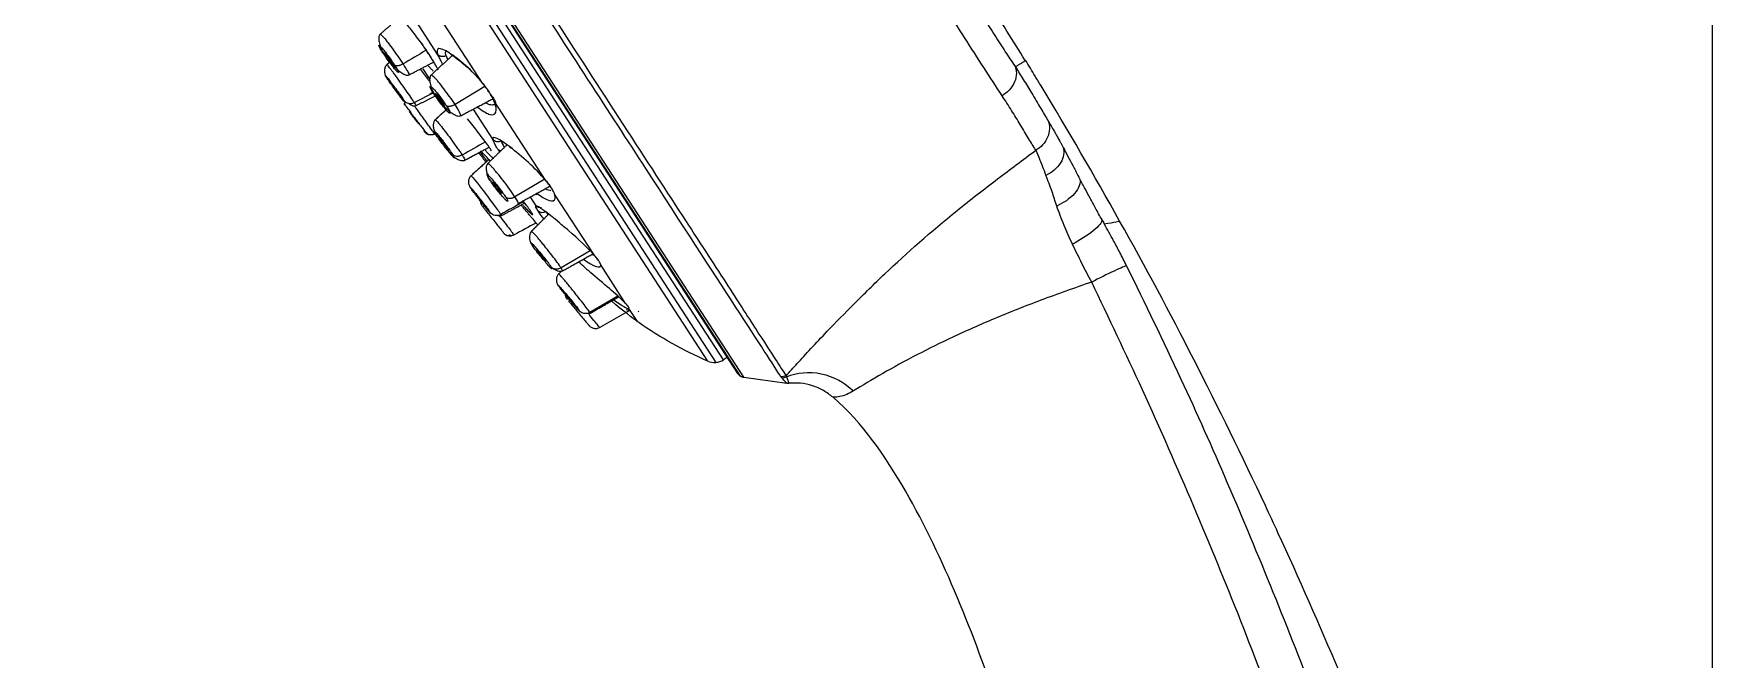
# Model space of a CAD drawing. Extents: x 0 to 1128, y 0 to 827.
# Drawn here: x 690.6 to 790.9, y 495.6 to 533 of the extents above; entities that cross this region are included whole.
import ezdxf

# ---------------------------------------------------------------- set-up
doc = ezdxf.new("R2010")
doc.units = 0
doc.header["$LTSCALE"] = 10
doc.header["$MEASUREMENT"] = 0
doc.layers.add('1', color=7, linetype='CONTINUOUS')
doc.layers.add('치수선', color=7, linetype='CONTINUOUS', lineweight=20)

msp = doc.modelspace()

# ---------------------------------------------------------------- linework, layer by layer
at = {"layer": '1', "color": 7, "linetype": 'Continuous', "lineweight": -3}
for p, q in [((733, 512.48), (690.59, 577.78)), ((732.8, 512.55), (690.57, 577.57)), ((732.65, 512.7), (690.65, 577.37)), ((711.02, 544.63), (731.32, 513.36)), ((731.78, 513.52), (711.41, 544.89)), ((710.72, 544.43), (730.84, 513.44)), ((717.4, 530.03), (713.82, 535.55)), ((714.73, 531.73), (712.89, 534.57)), ((713.83, 530.89), (714.25, 530.25)), ((717.52, 529.84), (715.75, 528.76)), ((714.46, 529.46), (713.32, 528.87)), ((714.44, 529.5), (714.25, 529.35)), ((721.15, 524.25), (718.07, 529)), ((718.01, 526.69), (716.87, 528.44)), ((714.6, 527.02), (714.54, 526.99)), ((721.11, 524.3), (719.33, 523.24)), ((720.59, 522.71), (720.27, 523.2)), ((724.06, 519.78), (721.7, 523.41)), ((723.82, 520.03), (722.08, 519.01)), ((725.93, 516.89), (724.45, 519.18)), ((725.48, 517.31), (723.81, 516.34)), ((726.22, 516.49), (724.4, 515.44)), ((726.64, 515.81), (726.13, 516.59)), ((732.02, 513.67), (731.78, 513.52)), ((733, 512.48), (735.56, 512.12))]:
    msp.add_line(p, q, dxfattribs=at)
for centre, radius, start, end in [((796.49, 587.19), 100.26, 217.7005, 218.1087), ((731.24, 514.36), 1, 274.8036, 303.0001), ((731.24, 514.36), 1, 246.6071, 274.8036), ((733.06, 512.97), 0.5, 237.5, 261.9998)]:
    msp.add_arc(centre, radius, start, end, dxfattribs=at)
at = {"layer": '1', "color": 7, "linetype": 'Continuous', "lineweight": -3, "extrusion": (0, 0, -1)}
for centre, radius, start, end in [((-740.09, 534.83), 23.3, 293.3929, 304.9963), ((-733.06, 512.97), 0.5, 302.5, 327)]:
    msp.add_arc(centre, radius, start, end, dxfattribs=at)
at = {"layer": '1', "color": 7, "linetype": 'Continuous', "lineweight": -3}
for points, knots in [([(749.81, 531.39), (749.45, 531.97), (748.62, 533.31), (747.27, 535.43), (745.63, 537.95), (743.77, 540.73), (741.06, 544.7), (737.43, 549.8), (732.9, 555.88), (727.98, 562.14), (722.67, 568.5), (716.82, 575.13), (710.55, 581.86), (706.17, 586.31), (703.96, 588.5)], [0, 0, 0, 0, 0.028182, 0.064442, 0.102782, 0.15064, 0.201386, 0.299177, 0.406173, 0.511432, 0.6243, 0.744784, 0.872874, 1, 1, 1, 1]), ([(748.43, 529.28), (748.07, 529.83), (747.36, 530.92), (746.2, 532.73), (744.99, 534.66), (743.72, 536.73), (742.39, 538.9), (740.99, 541.16), (739.51, 543.48), (737.94, 545.84), (736.29, 548.21), (734.55, 550.6), (732.76, 552.98), (730.91, 555.36), (729.04, 557.73), (727.19, 560.05), (725.26, 562.43), (723.15, 564.98), (720.75, 567.82), (718.09, 570.87), (715.25, 574.08), (712.32, 577.33), (709.44, 580.5), (706.7, 583.48), (705.3, 585), (704.57, 585.79)], [0, 0, 0, 0, 0.036177, 0.071707, 0.10716, 0.142566, 0.17792, 0.213227, 0.248479, 0.283589, 0.318669, 0.353705, 0.388702, 0.423694, 0.458639, 0.493538, 0.527044, 0.566262, 0.611215, 0.661852, 0.718193, 0.780212, 0.847838, 0.920991, 1, 1, 1, 1]), ([(735.22, 512.51), (734.81, 513.14), (733.88, 514.57), (731.13, 518.81), (729.3, 521.62), (724.99, 528.26), (722.51, 532.07), (717.25, 540.18), (714.46, 544.47), (708.97, 552.93), (706.26, 557.09), (701.3, 564.74), (699.05, 568.21), (695.3, 573.98), (693.81, 576.28), (691.8, 579.37), (691.27, 580.18), (691.27, 580.18)], [0, 0, 0, 0, 0.125003, 0.125003, 0.250007, 0.250007, 0.37501, 0.37501, 0.500013, 0.500013, 0.625017, 0.625017, 0.75002, 0.75002, 0.875023, 0.875023, 1, 1, 1, 1]), ([(693.79, 576.82), (694.06, 576.4), (694.61, 575.56), (695.58, 574.07), (696.66, 572.41), (697.84, 570.59), (699.12, 568.63), (700.5, 566.52), (701.95, 564.28), (703.48, 561.93), (705.07, 559.49), (706.71, 556.96), (708.39, 554.37), (710.11, 551.73), (711.85, 549.05), (713.6, 546.35), (715.35, 543.65), (717.88, 539.73), (722.98, 531.91), (728.22, 523.82), (731.95, 518.09), (733.76, 515.28), (734.95, 513.46), (735.34, 512.85), (735.53, 512.57)], [0, 0, 0, 0, 0.031295, 0.062588, 0.09388, 0.12517, 0.156462, 0.187754, 0.219045, 0.250337, 0.281629, 0.312921, 0.344214, 0.375508, 0.406802, 0.438098, 0.469394, 0.500691, 0.575423, 0.749568, 0.822166, 0.888123, 0.947404, 1, 1, 1, 1]), ([(746.53, 535.2), (746.54, 535.18), (746.57, 535.13), (746.64, 535.02), (746.76, 534.83), (746.92, 534.58), (747.11, 534.28), (747.36, 533.88), (747.66, 533.4), (748.1, 532.71), (748.51, 532.08), (748.9, 531.48), (749.09, 531.2), (749.18, 531.06)], [0, 0, 0, 0, 0.013329, 0.032326, 0.066116, 0.136713, 0.208452, 0.278681, 0.410849, 0.535075, 0.777812, 0.887233, 1, 1, 1, 1]), ([(712.21, 534.27), (712.25, 534.23), (712.37, 534.11), (712.66, 533.79), (713.02, 533.35), (713.37, 532.9), (713.67, 532.5), (713.98, 532.07), (714.16, 531.8), (714.25, 531.66)], [0, 0, 0, 0, 0.088458, 0.258634, 0.466906, 0.585534, 0.714041, 0.852312, 1, 1, 1, 1]), ([(711.29, 532.97), (711.25, 532.93), (711.19, 532.83), (711.19, 532.58), (711.26, 532.27), (711.35, 532.05), (711.4, 531.94)], [0, 0, 0, 0, 0.263529, 0.52215, 0.768943, 1, 1, 1, 1]), ([(711.29, 532.95), (711.31, 532.96), (711.35, 532.92), (711.57, 532.68), (711.77, 532.41), (712.1, 531.97), (712.21, 531.81), (712.38, 531.57), (712.46, 531.45), (712.55, 531.32), (712.6, 531.25), (712.64, 531.19), (712.65, 531.18)], [0, 0, 0, 0, 0.246219, 0.246219, 0.623109, 0.623109, 0.811555, 0.811555, 0.905777, 0.952889, 0.952889, 1, 1, 1, 1]), ([(711.44, 531.85), (711.41, 531.89), (711.35, 531.98), (711.28, 532.1), (711.23, 532.2), (711.19, 532.29), (711.21, 532.31), (711.31, 532.22), (711.48, 532.02), (711.7, 531.74), (711.88, 531.5), (711.99, 531.34), (712.06, 531.24), (712.1, 531.16), (712.14, 531.11)], [0, 0, 0, 0, 0.063636, 0.126088, 0.187939, 0.250872, 0.393805, 0.500693, 0.625165, 0.749832, 0.874912, 0.906038, 0.937161, 1, 1, 1, 1]), ([(711.4, 531.94), (711.45, 531.87), (711.55, 531.72), (711.73, 531.48), (711.94, 531.23), (712.16, 530.98), (712.4, 530.76), (712.64, 530.59), (712.85, 530.5), (712.96, 530.51), (713, 530.53)], [0, 0, 0, 0, 0.106546, 0.215296, 0.329328, 0.450037, 0.577532, 0.712581, 0.853753, 1, 1, 1, 1]), ([(712.14, 531.11), (712.16, 531.07), (712.22, 530.99), (712.28, 530.88), (712.34, 530.78), (712.36, 530.72), (712.37, 530.69), (712.37, 530.68), (712.37, 530.67), (712.36, 530.67), (712.35, 530.68), (712.34, 530.69), (712.32, 530.69), (712.3, 530.71), (712.26, 530.75), (712.19, 530.83), (712.09, 530.95), (711.98, 531.09), (711.83, 531.28), (711.68, 531.5), (711.53, 531.7), (711.47, 531.8), (711.44, 531.85)], [0, 0, 0, 0, 0.054279, 0.115798, 0.180488, 0.244899, 0.27327, 0.297886, 0.323668, 0.355587, 0.379723, 0.406202, 0.428739, 0.443022, 0.489863, 0.555193, 0.62383, 0.691696, 0.754495, 0.875032, 0.937133, 1, 1, 1, 1]), ([(714.26, 531.65), (714.23, 531.7), (714.17, 531.78), (714.1, 531.89), (714.05, 531.96), (714.01, 532.03), (713.95, 532.11), (713.87, 532.22), (713.8, 532.32), (713.75, 532.39), (713.72, 532.43), (713.71, 532.45)], [0, 0, 0, 0, 0.186393, 0.340876, 0.418581, 0.465563, 0.578362, 0.741745, 0.845283, 0.938185, 1, 1, 1, 1]), ([(714.75, 530.8), (714.71, 530.89), (714.62, 531.06), (714.45, 531.36), (714.32, 531.55), (714.26, 531.65)], [0, 0, 0, 0, 0.424671, 0.71903, 1, 1, 1, 1]), ([(717.4, 530.03), (716.79, 530.78), (715.95, 531.49), (714.83, 532.2), (714.56, 532.19), (714.73, 531.73)], [0, 0, 0, 0, 0.5, 0.5, 1, 1, 1, 1]), ([(715.22, 531.67), (715.18, 531.78), (715.17, 531.91), (715.22, 531.97), (715.25, 531.98)], [0, 0, 0, 0, 0.640357, 1, 1, 1, 1]), ([(715.5, 531.77), (715.5, 531.77), (715.57, 531.72), (715.73, 531.6), (715.99, 531.4), (716.14, 531.27), (716.2, 531.22)], [0, 0, 0, 0, 0.003625, 0.446099, 0.798715, 1, 1, 1, 1]), ([(711.69, 531.14), (711.65, 531.1), (711.57, 531.01), (711.52, 530.81), (711.55, 530.58), (711.61, 530.44), (711.65, 530.38)], [0, 0, 0, 0, 0.255056, 0.51514, 0.767568, 1, 1, 1, 1]), ([(713.32, 528.87), (713.27, 528.95), (713.12, 529.17), (712.82, 529.61), (712.53, 530.02), (712.31, 530.33), (712.15, 530.55), (712.01, 530.74), (711.85, 530.95), (711.73, 531.11), (711.7, 531.14), (711.69, 531.14)], [0, 0, 0, 0, 0.148842, 0.297684, 0.446527, 0.520948, 0.595369, 0.66979, 0.744211, 0.893053, 1, 1, 1, 1]), ([(712.65, 531.18), (712.6, 531.15), (712.53, 531.11), (712.42, 531.08), (712.32, 531.06), (712.21, 531.06), (712.16, 531.09), (712.14, 531.11)], [0, 0, 0, 0, 0.248345, 0.373709, 0.499073, 0.749802, 1, 1, 1, 1]), ([(712.65, 531.18), (712.64, 531.19), (712.69, 531.11), (712.73, 531.04), (712.75, 531.01), (712.82, 530.9), (712.85, 530.85), (712.94, 530.7), (712.98, 530.62), (713.01, 530.54), (713.01, 530.52), (713, 530.52)], [0, 0, 0, 0, 0.092975, 0.092975, 0.18595, 0.18595, 0.371901, 0.371901, 0.743802, 0.743802, 1, 1, 1, 1]), ([(714.23, 530.13), (714.21, 530.16), (714.04, 530.39), (713.86, 530.64), (713.71, 530.85)], [0, 0, 0, 0, 0.107399, 1, 1, 1, 1]), ([(714.1, 531.12), (714.15, 531.07), (714.24, 530.97), (714.34, 530.87), (714.4, 530.8), (714.44, 530.76), (714.45, 530.75)], [0, 0, 0, 0, 0.351992, 0.690856, 0.83038, 1, 1, 1, 1]), ([(716.2, 531.22), (716.26, 531.18), (716.46, 531.01), (716.83, 530.66), (717.32, 530.13), (717.6, 529.76), (717.74, 529.55)], [0, 0, 0, 0, 0.107485, 0.362921, 0.659992, 1, 1, 1, 1]), ([(749.18, 531.06), (749.24, 530.94), (749.32, 530.64), (749.21, 530.1), (748.88, 529.6), (748.58, 529.37), (748.43, 529.28)], [0, 0, 0, 0, 0.249888, 0.500082, 0.750276, 1, 1, 1, 1]), ([(749.22, 531), (749.26, 531.03), (749.35, 531.09), (749.48, 531.17), (749.65, 531.28), (749.76, 531.35), (749.8, 531.38), (749.81, 531.39)], [0, 0, 0, 0, 0.108497, 0.285888, 0.463292, 0.818008, 1, 1, 1, 1]), ([(749.22, 531), (749.3, 530.88), (749.46, 530.63), (749.79, 530.1), (750.23, 529.39), (750.72, 528.55), (751.04, 528.02), (751.18, 527.78)], [0, 0, 0, 0, 0.106098, 0.213094, 0.450683, 0.745867, 1, 1, 1, 1]), ([(755.45, 521.8), (753.93, 524.53), (752.26, 527.41), (750.33, 530.57), (750.02, 531.08), (749.83, 531.4)], [0, 0, 0, 0, 0.839174, 0.90005, 1, 1, 1, 1]), ([(711.67, 530.35), (711.66, 530.37), (711.63, 530.41), (711.61, 530.44), (711.6, 530.47), (711.61, 530.47), (711.64, 530.44), (711.74, 530.32), (711.9, 530.12), (712.05, 529.91), (712.19, 529.74), (712.32, 529.55), (712.44, 529.39), (712.53, 529.25), (712.6, 529.16), (712.65, 529.09), (712.69, 529.03), (712.71, 528.99), (712.73, 528.96)], [0, 0, 0, 0, 0.063042, 0.094196, 0.125209, 0.187664, 0.250102, 0.374984, 0.499861, 0.571217, 0.64257, 0.713923, 0.785286, 0.839201, 0.892766, 0.919409, 0.946138, 1, 1, 1, 1]), ([(711.67, 530.35), (711.65, 530.37), (711.63, 530.41), (711.61, 530.45), (711.61, 530.47)], [0, 0, 0, 0, 0.592446, 1, 1, 1, 1]), ([(712.73, 528.96), (712.74, 528.94), (712.77, 528.9), (712.8, 528.85), (712.8, 528.84), (712.76, 528.88), (712.66, 529), (712.47, 529.24), (712.25, 529.53), (712.02, 529.85), (711.86, 530.08), (711.77, 530.2), (711.72, 530.27), (711.69, 530.32), (711.67, 530.35)], [0, 0, 0, 0, 0.063636, 0.126087, 0.187937, 0.250871, 0.393801, 0.500685, 0.625163, 0.749836, 0.87491, 0.906041, 0.937167, 1, 1, 1, 1]), ([(712.4, 529.4), (712.38, 529.43), (712.36, 529.46), (712.31, 529.54), (712.28, 529.57), (712.23, 529.65), (712.2, 529.69), (712.14, 529.76), (712.11, 529.8), (712.06, 529.87), (712.03, 529.9), (711.99, 529.96), (711.97, 529.98), (711.94, 530.02), (711.93, 530.03), (711.92, 530.04), (711.92, 530.04), (711.92, 530.04)], [0, 0, 0, 0, 0.165758, 0.165758, 0.297477, 0.297477, 0.429462, 0.429462, 0.561179, 0.561179, 0.702421, 0.702421, 0.839271, 0.839271, 0.985045, 0.985045, 1, 1, 1, 1]), ([(711.92, 530.03), (711.92, 530.03), (711.92, 530.03), (711.93, 530.02), (711.93, 530.01), (711.95, 529.99)], [0, 0, 0, 0, 0.001639, 0.001639, 1, 1, 1, 1]), ([(711.95, 529.99), (711.96, 529.97), (711.98, 529.95), (712.02, 529.89), (712.04, 529.85), (712.09, 529.78), (712.12, 529.74), (712.18, 529.66), (712.21, 529.62), (712.27, 529.54), (712.3, 529.5), (712.35, 529.43), (712.37, 529.41), (712.41, 529.36), (712.42, 529.35), (712.43, 529.34)], [0, 0, 0, 0, 0.135285, 0.135285, 0.269821, 0.269821, 0.41748, 0.41748, 0.563661, 0.563661, 0.714488, 0.714488, 0.856969, 0.856969, 1, 1, 1, 1]), ([(714.32, 530.52), (714.28, 530.48), (714.23, 530.38), (714.23, 530.12), (714.31, 529.8), (714.4, 529.59), (714.45, 529.48)], [0, 0, 0, 0, 0.263937, 0.522321, 0.768641, 1, 1, 1, 1]), ([(714.48, 529.4), (714.46, 529.44), (714.4, 529.53), (714.33, 529.66), (714.28, 529.75), (714.24, 529.85), (714.27, 529.87), (714.38, 529.78), (714.56, 529.59), (714.79, 529.32), (714.97, 529.07), (715.08, 528.92), (715.15, 528.81), (715.2, 528.74), (715.23, 528.69)], [0, 0, 0, 0, 0.063643, 0.126094, 0.187936, 0.250867, 0.393803, 0.500687, 0.625167, 0.749838, 0.874914, 0.906043, 0.937167, 1, 1, 1, 1]), ([(715.75, 528.76), (715.65, 528.91), (715.43, 529.23), (715.08, 529.7), (714.8, 530.05), (714.62, 530.27), (714.5, 530.4), (714.4, 530.48), (714.35, 530.52), (714.33, 530.52), (714.32, 530.52)], [0, 0, 0, 0, 0.186077, 0.372154, 0.558231, 0.651269, 0.744307, 0.837346, 0.930384, 1, 1, 1, 1]), ([(717.8, 529.49), (717.74, 529.58), (717.62, 529.75), (717.48, 529.93), (717.4, 530.02)], [0, 0, 0, 0, 0.499321, 1, 1, 1, 1]), ([(717.8, 529.49), (717.79, 529.49), (717.76, 529.5), (717.73, 529.54), (717.72, 529.56), (717.72, 529.58)], [0, 0, 0, 0, 0.340161, 0.720985, 1, 1, 1, 1]), ([(712.44, 529.33), (712.44, 529.33), (712.44, 529.33), (712.44, 529.33), (712.44, 529.34), (712.42, 529.37), (712.41, 529.38), (712.4, 529.4)], [0, 0, 0, 0, 0.196647, 0.196647, 0.65529, 0.65529, 1, 1, 1, 1]), ([(712.69, 528.84), (712.71, 528.8), (712.77, 528.73), (712.9, 528.55), (713.08, 528.3), (713.29, 528.02), (713.47, 527.78), (713.65, 527.55), (713.85, 527.29), (714.01, 527.1), (714.12, 526.99), (714.15, 526.97), (714.16, 526.96)], [0, 0, 0, 0, 0.084498, 0.162078, 0.296353, 0.404583, 0.487699, 0.571092, 0.682269, 0.823603, 0.90733, 1, 1, 1, 1]), ([(712.71, 528.75), (712.71, 528.75), (712.72, 528.74), (712.72, 528.73), (712.72, 528.73)], [0, 0, 0, 0, 0.993282, 1, 1, 1, 1]), ([(713.32, 528.87), (713.3, 528.86), (713.25, 528.83), (713.17, 528.81), (713.08, 528.8), (712.96, 528.81), (712.86, 528.85), (712.78, 528.91), (712.75, 528.95), (712.73, 528.96)], [0, 0, 0, 0, 0.123912, 0.249145, 0.374378, 0.499611, 0.750076, 0.875309, 1, 1, 1, 1]), ([(712.98, 528.81), (713.04, 528.77), (713.15, 528.7), (713.31, 528.66), (713.39, 528.68), (713.42, 528.7)], [0, 0, 0, 0, 0.303377, 0.635791, 1, 1, 1, 1]), ([(713.42, 528.7), (713.42, 528.7), (713.42, 528.72), (713.38, 528.79), (713.32, 528.87)], [0, 0, 0, 0, 0.221859, 1, 1, 1, 1]), ([(714.54, 526.99), (714.54, 526.99), (714.49, 527.06), (714.3, 527.33), (714.06, 527.66), (713.84, 527.97), (713.67, 528.21), (713.51, 528.43), (713.41, 528.57), (713.36, 528.63)], [0, 0, 0, 0, 0.203397, 0.406793, 0.61019, 0.711889, 0.813587, 0.915285, 1, 1, 1, 1]), ([(714.43, 529.51), (714.48, 529.43), (714.58, 529.28), (714.77, 529.04), (714.97, 528.79), (715.21, 528.54), (715.45, 528.32), (715.7, 528.15), (715.92, 528.06), (716.03, 528.07), (716.08, 528.1)], [0, 0, 0, 0, 0.106205, 0.214637, 0.328377, 0.44894, 0.576362, 0.711482, 0.853028, 1, 1, 1, 1]), ([(715.23, 528.69), (715.29, 528.6), (715.38, 528.46), (715.43, 528.35), (715.45, 528.3), (715.46, 528.27), (715.46, 528.24), (715.46, 528.24), (715.45, 528.23), (715.43, 528.24), (715.41, 528.25), (715.38, 528.27), (715.32, 528.32), (715.17, 528.48), (714.94, 528.76), (714.69, 529.09), (714.55, 529.3), (714.48, 529.4)], [0, 0, 0, 0, 0.117822, 0.197526, 0.233095, 0.261972, 0.304107, 0.327018, 0.357576, 0.406557, 0.428802, 0.443927, 0.492279, 0.617472, 0.745259, 0.873294, 1, 1, 1, 1]), ([(714.57, 529.43), (714.68, 529.29), (714.86, 529.06), (715, 528.88), (715.06, 528.81), (715.07, 528.8)], [0, 0, 0, 0, 0.496688, 0.932634, 1, 1, 1, 1]), ([(715.75, 528.76), (715.7, 528.73), (715.63, 528.69), (715.52, 528.66), (715.42, 528.64), (715.31, 528.64), (715.25, 528.67), (715.23, 528.69)], [0, 0, 0, 0, 0.248207, 0.37359, 0.498973, 0.74974, 1, 1, 1, 1]), ([(716.08, 528.1), (716.09, 528.1), (716.09, 528.18), (715.94, 528.46), (715.75, 528.76)], [0, 0, 0, 0, 0.255431, 1, 1, 1, 1]), ([(717.1, 528.61), (717.36, 528.4), (717.59, 528.25), (718.2, 528.03), (718.35, 528.37), (718.07, 528.99)], [0, 0, 0, 0, 0.298364, 0.298364, 1, 1, 1, 1]), ([(718.16, 528.79), (718.14, 528.77), (718.09, 528.74), (717.97, 528.72), (717.82, 528.74), (717.68, 528.8), (717.59, 528.85), (717.56, 528.86)], [0, 0, 0, 0, 0.18034, 0.424048, 0.667756, 0.911465, 1, 1, 1, 1]), ([(718.07, 528.99), (718.04, 529.07), (717.96, 529.23), (717.85, 529.4), (717.8, 529.49)], [0, 0, 0, 0, 0.502405, 1, 1, 1, 1]), ([(717.85, 529.4), (717.89, 529.35), (717.99, 529.21), (718.12, 529.02), (718.19, 528.86), (718.17, 528.8), (718.15, 528.78)], [0, 0, 0, 0, 0.141641, 0.429892, 0.715314, 1, 1, 1, 1]), ([(750.44, 526.03), (750.3, 526.26), (750, 526.74), (749.53, 527.54), (749, 528.4), (748.62, 528.99), (748.43, 529.28)], [0, 0, 0, 0, 0.23515, 0.502092, 0.751324, 1, 1, 1, 1]), ([(713.56, 527.62), (713.55, 527.63), (713.54, 527.64), (713.51, 527.68), (713.49, 527.71), (713.45, 527.76), (713.43, 527.79), (713.38, 527.86), (713.35, 527.9), (713.29, 527.98), (713.26, 528.02), (713.2, 528.1), (713.17, 528.13), (713.12, 528.2), (713.1, 528.23), (713.06, 528.28), (713.05, 528.3), (713.03, 528.33), (713.02, 528.33), (713.02, 528.33)], [0, 0, 0, 0, 0.132601, 0.132601, 0.237972, 0.237972, 0.343557, 0.343557, 0.448926, 0.448926, 0.561915, 0.561915, 0.671392, 0.671392, 0.788006, 0.788006, 0.901862, 0.901862, 1, 1, 1, 1]), ([(714.57, 527.85), (714.53, 527.82), (714.48, 527.74), (714.44, 527.56), (714.46, 527.34), (714.51, 527.18), (714.54, 527.1)], [0, 0, 0, 0, 0.259051, 0.515851, 0.764786, 1, 1, 1, 1]), ([(714.58, 527.83), (714.6, 527.84), (714.72, 527.71), (715.12, 527.21), (715.36, 526.9), (715.69, 526.43), (715.8, 526.28), (715.96, 526.07), (716.03, 525.96), (716.1, 525.86), (716.14, 525.8), (716.17, 525.75), (716.17, 525.74)], [0, 0, 0, 0, 0.360695, 0.360695, 0.680347, 0.680347, 0.840174, 0.840174, 0.920087, 0.960043, 0.960043, 1, 1, 1, 1]), ([(717.93, 526), (717.92, 526.02), (717.89, 526.06), (717.82, 526.17), (717.69, 526.36), (717.46, 526.67), (717.07, 527.19), (716.72, 527.63), (716.5, 527.9)], [0, 0, 0, 0, 0.037014, 0.08555, 0.214553, 0.385258, 0.601457, 1, 1, 1, 1]), ([(751.18, 527.78), (751.29, 527.51), (751.29, 527.14), (751.01, 526.47), (750.73, 526.19), (750.44, 526.03)], [0, 0, 0, 0, 0.5, 0.5, 1, 1, 1, 1]), ([(751.18, 527.78), (751.23, 527.69), (751.35, 527.5), (751.51, 527.22), (751.66, 526.95), (751.76, 526.78), (751.84, 526.64), (751.88, 526.56), (751.91, 526.5), (751.95, 526.44), (752, 526.33), (752.05, 526.25), (752.08, 526.19)], [0, 0, 0, 0, 0.249998, 0.499998, 0.624999, 0.749999, 0.812499, 0.84375, 0.875, 0.90625, 0.9375, 1, 1, 1, 1]), ([(713.92, 527.14), (713.91, 527.15), (713.9, 527.16), (713.9, 527.17), (713.9, 527.17)], [0, 0, 0, 0, 0.98911, 1, 1, 1, 1]), ([(714.54, 526.99), (714.52, 526.98), (714.47, 526.96), (714.38, 526.94), (714.29, 526.94), (714.17, 526.95), (714.06, 527), (713.97, 527.08), (713.93, 527.12), (713.92, 527.14)], [0, 0, 0, 0, 0.123912, 0.249145, 0.374378, 0.499611, 0.750076, 0.875309, 1, 1, 1, 1]), ([(714.61, 526.97), (714.59, 527), (714.55, 527.05), (714.51, 527.13), (714.49, 527.17), (714.51, 527.18), (714.59, 527.11), (714.76, 526.91), (714.97, 526.65), (715.21, 526.34), (715.38, 526.1), (715.48, 525.97), (715.53, 525.88), (715.57, 525.82), (715.6, 525.78)], [0, 0, 0, 0, 0.063636, 0.126088, 0.187939, 0.250872, 0.393805, 0.500693, 0.625165, 0.749832, 0.874912, 0.906038, 0.937161, 1, 1, 1, 1]), ([(714.6, 527.02), (714.61, 527), (714.66, 526.92), (714.8, 526.73), (715, 526.46), (715.22, 526.16), (715.46, 525.86), (715.72, 525.58), (716.01, 525.43), (716.21, 525.4), (716.3, 525.43), (716.34, 525.45)], [0, 0, 0, 0, 0.041347, 0.121837, 0.265164, 0.385889, 0.483096, 0.673236, 0.816294, 0.903538, 1, 1, 1, 1]), ([(715.6, 525.78), (715.62, 525.75), (715.65, 525.7), (715.69, 525.63), (715.71, 525.59), (715.7, 525.58), (715.69, 525.58), (715.68, 525.59), (715.66, 525.61), (715.63, 525.63), (715.61, 525.66), (715.58, 525.69), (715.56, 525.72), (715.52, 525.76), (715.46, 525.83), (715.36, 525.95), (715.24, 526.1), (715.11, 526.26), (714.95, 526.47), (714.81, 526.68), (714.68, 526.85), (714.63, 526.93), (714.61, 526.97)], [0, 0, 0, 0, 0.054279, 0.115798, 0.180488, 0.244899, 0.27327, 0.297886, 0.323668, 0.355587, 0.379723, 0.406202, 0.428739, 0.443022, 0.489863, 0.555193, 0.62383, 0.691696, 0.754495, 0.875032, 0.937133, 1, 1, 1, 1]), ([(721.15, 524.25), (720.58, 524.93), (719.71, 525.7), (718.4, 526.71), (717.97, 526.93), (718.01, 526.68)], [0, 0, 0, 0, 0.5, 0.5, 1, 1, 1, 1]), ([(718.01, 526.68), (718.02, 526.67), (718.05, 526.64), (718.12, 526.59), (718.21, 526.56), (718.31, 526.55), (718.41, 526.56), (718.47, 526.58), (718.51, 526.6)], [0, 0, 0, 0, 0.115447, 0.241936, 0.494914, 0.621403, 0.747892, 1, 1, 1, 1]), ([(716.17, 525.74), (716.13, 525.72), (716.05, 525.68), (715.94, 525.66), (715.82, 525.66), (715.7, 525.69), (715.63, 525.75), (715.6, 525.78)], [0, 0, 0, 0, 0.248345, 0.373709, 0.499073, 0.749802, 1, 1, 1, 1]), ([(716.17, 525.74), (716.17, 525.75), (716.2, 525.7), (716.23, 525.65), (716.25, 525.63), (716.29, 525.56), (716.31, 525.53), (716.34, 525.46), (716.34, 525.44), (716.34, 525.44)], [0, 0, 0, 0, 0.140568, 0.140568, 0.281135, 0.281135, 0.562271, 0.562271, 1, 1, 1, 1]), ([(717.24, 525.96), (717.25, 525.93), (717.29, 525.88), (717.38, 525.75), (717.5, 525.59), (717.6, 525.46), (717.65, 525.39), (717.66, 525.37)], [0, 0, 0, 0, 0.193006, 0.427361, 0.730153, 0.940139, 1, 1, 1, 1]), ([(717.85, 525.37), (717.82, 525.41), (717.62, 525.64), (717.43, 525.85), (717.32, 525.96), (717.3, 525.98)], [0, 0, 0, 0, 0.137095, 0.861877, 1, 1, 1, 1]), ([(717.52, 526.06), (717.55, 526.03), (717.59, 525.98), (717.65, 525.92), (717.7, 525.86), (717.8, 525.76), (717.91, 525.66), (717.99, 525.58), (718.03, 525.55), (718.04, 525.54)], [0, 0, 0, 0, 0.130744, 0.202819, 0.278712, 0.397897, 0.716178, 0.874372, 1, 1, 1, 1]), ([(717.93, 526), (717.9, 526.03), (717.88, 526.07), (717.87, 526.12), (717.86, 526.12)], [0, 0, 0, 0, 0.889014, 1, 1, 1, 1]), ([(735.53, 512.57), (735.74, 512.8), (736.16, 513.27), (737, 514.18), (738.11, 515.36), (739.57, 516.85), (742.02, 519.26), (744.92, 521.82), (748.08, 524.27), (749.68, 525.46), (750.44, 526.03)], [0, 0, 0, 0, 0.081396, 0.164873, 0.251341, 0.375542, 0.500972, 0.754517, 0.882632, 1, 1, 1, 1]), ([(750.44, 526.03), (750.51, 525.87), (750.59, 525.68), (750.79, 525.2), (750.88, 524.94), (751.05, 524.53)], [0, 0, 0, 0, 0.5, 0.5, 1, 1, 1, 1]), ([(752.08, 526.19), (752.16, 525.94), (752.12, 525.59), (751.72, 524.95), (751.37, 524.68), (751.05, 524.53)], [0, 0, 0, 0, 0.5, 0.5, 1, 1, 1, 1]), ([(752.08, 526.19), (752.13, 526.11), (752.26, 525.85), (752.47, 525.46), (752.68, 525.06), (752.87, 524.7), (753, 524.45), (753.08, 524.3)], [0, 0, 0, 0, 0.145724, 0.445721, 0.629425, 0.771448, 1, 1, 1, 1]), ([(716.71, 524.52), (716.67, 524.48), (716.6, 524.38), (716.54, 524.2), (716.56, 523.99), (716.62, 523.87), (716.65, 523.81)], [0, 0, 0, 0, 0.249846, 0.508714, 0.763252, 1, 1, 1, 1]), ([(716.72, 524.5), (716.73, 524.51), (716.98, 524.21), (717.56, 523.45), (717.81, 523.12), (718.12, 522.7), (718.21, 522.57), (718.33, 522.41), (718.39, 522.33), (718.43, 522.26), (718.46, 522.23), (718.47, 522.2), (718.48, 522.2)], [0, 0, 0, 0, 0.442425, 0.442425, 0.721213, 0.721213, 0.860606, 0.860606, 0.930303, 0.965152, 0.965152, 1, 1, 1, 1]), ([(717.71, 525.24), (717.67, 525.21), (717.62, 525.12), (717.6, 524.92), (717.64, 524.68), (717.7, 524.51), (717.74, 524.42)], [0, 0, 0, 0, 0.261463, 0.518373, 0.766089, 1, 1, 1, 1]), ([(717.79, 524.31), (717.77, 524.34), (717.73, 524.41), (717.68, 524.5), (717.65, 524.56), (717.66, 524.59), (717.73, 524.54), (717.89, 524.38), (718.1, 524.13), (718.35, 523.83), (718.53, 523.59), (718.63, 523.44), (718.7, 523.35), (718.74, 523.29), (718.77, 523.25)], [0, 0, 0, 0, 0.063643, 0.126094, 0.187936, 0.250867, 0.393803, 0.500687, 0.625167, 0.749838, 0.874914, 0.906043, 0.937167, 1, 1, 1, 1]), ([(719.33, 523.24), (719.25, 523.36), (719.06, 523.65), (718.71, 524.12), (718.41, 524.5), (718.19, 524.76), (718.04, 524.94), (717.91, 525.08), (717.81, 525.18), (717.74, 525.24), (717.71, 525.25), (717.71, 525.24), (717.71, 525.24)], [0, 0, 0, 0, 0.165824, 0.331648, 0.497472, 0.580384, 0.663296, 0.746208, 0.82912, 0.912032, 0.994943, 1, 1, 1, 1]), ([(717.79, 524.31), (717.76, 524.34), (717.72, 524.41), (717.72, 524.52), (717.74, 524.59), (717.74, 524.6)], [0, 0, 0, 0, 0.446918, 0.894741, 1, 1, 1, 1]), ([(751.69, 522.7), (751.6, 522.99), (751.39, 523.65), (751.17, 524.21), (751.05, 524.53)], [0, 0, 0, 0, 0.433848, 1, 1, 1, 1]), ([(716.68, 523.78), (716.67, 523.79), (716.66, 523.81), (716.65, 523.83), (716.67, 523.82), (716.74, 523.75), (716.87, 523.59), (717.09, 523.32), (717.32, 523.02), (717.56, 522.72), (717.71, 522.52), (717.78, 522.42), (717.82, 522.36), (717.84, 522.33), (717.86, 522.3)], [0, 0, 0, 0, 0.063636, 0.126088, 0.187939, 0.250872, 0.393805, 0.500693, 0.625165, 0.749832, 0.874912, 0.906038, 0.937161, 1, 1, 1, 1]), ([(717.86, 522.3), (717.87, 522.29), (717.88, 522.26), (717.88, 522.25), (717.87, 522.27), (717.83, 522.3), (717.79, 522.34), (717.77, 522.38), (717.73, 522.42), (717.7, 522.46), (717.65, 522.51), (717.62, 522.55), (717.58, 522.6), (717.54, 522.65), (717.46, 522.74), (717.35, 522.89), (717.22, 523.06), (717.09, 523.22), (716.94, 523.42), (716.81, 523.59), (716.72, 523.71), (716.69, 523.76), (716.68, 523.78)], [0, 0, 0, 0, 0.054279, 0.115798, 0.180488, 0.244899, 0.27327, 0.297886, 0.323668, 0.355587, 0.379723, 0.406202, 0.428739, 0.443022, 0.489863, 0.555193, 0.62383, 0.691696, 0.754495, 0.875032, 0.937133, 1, 1, 1, 1]), ([(717.78, 524.35), (717.8, 524.33), (717.85, 524.25), (717.99, 524.05), (718.2, 523.77), (718.38, 523.55), (718.46, 523.45), (718.47, 523.44)], [0, 0, 0, 0, 0.095378, 0.297864, 0.658111, 0.961757, 1, 1, 1, 1]), ([(718.77, 523.25), (718.81, 523.18), (718.88, 523.07), (718.9, 523.01), (718.9, 522.99), (718.89, 522.98), (718.88, 522.98), (718.86, 522.99), (718.83, 523.01), (718.8, 523.04), (718.77, 523.07), (718.73, 523.11), (718.65, 523.2), (718.47, 523.4), (718.22, 523.71), (717.97, 524.04), (717.85, 524.22), (717.79, 524.31)], [0, 0, 0, 0, 0.117822, 0.197526, 0.233095, 0.261972, 0.304107, 0.327018, 0.357576, 0.406557, 0.428802, 0.443927, 0.492279, 0.617472, 0.745259, 0.873294, 1, 1, 1, 1]), ([(721.11, 524.3), (721.12, 524.29), (721.23, 524.16), (721.32, 524.03), (721.39, 523.93)], [0, 0, 0, 0, 0.095411, 1, 1, 1, 1]), ([(721.47, 523.61), (721.45, 523.62), (721.39, 523.63), (721.28, 523.66), (721.18, 523.7), (721.14, 523.72)], [0, 0, 0, 0, 0.15769, 0.699619, 1, 1, 1, 1]), ([(721.5, 523.79), (721.45, 523.86), (721.35, 524.01), (721.22, 524.17), (721.15, 524.25)], [0, 0, 0, 0, 0.499316, 1, 1, 1, 1]), ([(721.39, 523.93), (721.39, 523.91), (721.41, 523.87), (721.45, 523.82), (721.48, 523.8), (721.5, 523.79)], [0, 0, 0, 0, 0.302348, 0.667101, 1, 1, 1, 1]), ([(721.7, 523.41), (721.68, 523.46), (721.63, 523.58), (721.55, 523.72), (721.5, 523.79)], [0, 0, 0, 0, 0.459061, 1, 1, 1, 1]), ([(753.08, 524.3), (753.13, 524.08), (753.03, 523.76), (752.49, 523.14), (752.07, 522.86), (751.69, 522.7)], [0, 0, 0, 0, 0.5, 0.5, 1, 1, 1, 1]), ([(754.4, 521.88), (754.26, 522.11), (754.02, 522.55), (753.68, 523.17), (753.38, 523.74), (753.18, 524.11), (753.08, 524.3)], [0, 0, 0, 0, 0.276672, 0.514416, 0.745747, 1, 1, 1, 1]), ([(717.31, 522.82), (717.31, 522.83), (717.3, 522.86), (717.29, 522.9), (717.29, 522.94)], [0, 0, 0, 0, 0.063866, 1, 1, 1, 1]), ([(717.3, 522.95), (717.3, 522.94), (717.3, 522.9), (717.3, 522.86), (717.31, 522.83)], [0, 0, 0, 0, 0.234745, 1, 1, 1, 1]), ([(717.4, 522.67), (717.38, 522.69), (717.35, 522.74), (717.32, 522.8), (717.31, 522.82)], [0, 0, 0, 0, 0.519295, 1, 1, 1, 1]), ([(717.4, 522.67), (717.4, 522.66), (717.42, 522.65), (717.44, 522.61), (717.5, 522.54), (717.61, 522.4), (717.79, 522.18), (718.03, 521.87), (718.26, 521.58), (718.47, 521.32), (718.58, 521.18), (718.62, 521.13), (718.63, 521.11), (718.64, 521.1), (718.64, 521.1)], [0, 0, 0, 0, 0.063636, 0.126088, 0.187939, 0.250872, 0.393805, 0.500693, 0.625165, 0.749832, 0.874912, 0.906038, 0.937161, 1, 1, 1, 1]), ([(719.33, 523.24), (719.29, 523.21), (719.21, 523.18), (719.1, 523.15), (718.99, 523.14), (718.86, 523.17), (718.79, 523.22), (718.77, 523.25)], [0, 0, 0, 0, 0.248207, 0.37359, 0.498973, 0.74974, 1, 1, 1, 1]), ([(719.52, 522.86), (719.52, 522.86), (719.55, 522.87), (719.49, 522.99), (719.33, 523.24)], [0, 0, 0, 0, 0.002615, 1, 1, 1, 1]), ([(720.69, 521.58), (720.69, 521.58), (720.6, 521.68), (720.49, 521.81), (720.36, 521.97), (720.26, 522.08), (720.17, 522.2), (720.07, 522.31), (719.97, 522.43), (719.85, 522.57), (719.76, 522.68), (719.72, 522.73)], [0, 0, 0, 0, 0.021493, 0.310105, 0.39043, 0.461475, 0.598191, 0.670339, 0.742479, 0.88664, 1, 1, 1, 1]), ([(719.81, 522.74), (719.82, 522.74), (719.9, 522.65), (720.08, 522.45), (720.24, 522.29), (720.32, 522.22), (720.36, 522.19), (720.38, 522.18), (720.39, 522.19), (720.39, 522.2), (720.35, 522.27), (720.32, 522.32)], [0, 0, 0, 0, 0.009174, 0.168912, 0.427777, 0.503858, 0.575207, 0.672728, 0.72163, 0.766736, 1, 1, 1, 1]), ([(720.32, 522.32), (720.31, 522.34), (720.28, 522.37), (720.25, 522.43), (720.22, 522.46), (720.2, 522.5), (720.16, 522.54), (720.12, 522.61), (720.07, 522.67), (719.98, 522.78), (719.9, 522.89), (719.82, 522.99)], [0, 0, 0, 0, 0.134541, 0.246369, 0.302627, 0.336045, 0.415844, 0.534154, 0.609533, 0.677124, 1, 1, 1, 1]), ([(722.53, 521.23), (722.34, 521.39), (722.16, 521.54), (721.26, 522.3), (720.69, 522.74), (720.59, 522.71)], [0, 0, 0, 0, 0.194454, 0.194454, 1, 1, 1, 1]), ([(720.65, 523.45), (720.77, 523.36), (720.89, 523.28), (721.55, 522.87), (721.86, 522.96), (721.7, 523.41)], [0, 0, 0, 0, 0.16424, 0.16424, 1, 1, 1, 1]), ([(752.63, 520.43), (752.46, 520.8), (752.1, 521.59), (751.83, 522.32), (751.69, 522.7)], [0, 0, 0, 0, 0.477519, 1, 1, 1, 1]), ([(718.48, 522.2), (718.43, 522.17), (718.35, 522.14), (718.23, 522.13), (718.11, 522.14), (717.97, 522.19), (717.89, 522.26), (717.86, 522.3)], [0, 0, 0, 0, 0.248345, 0.373709, 0.499073, 0.749802, 1, 1, 1, 1]), ([(718.24, 522.16), (718.29, 522.14), (718.4, 522.1), (718.48, 522.11), (718.52, 522.13)], [0, 0, 0, 0, 0.423363, 1, 1, 1, 1]), ([(718.39, 522.12), (718.62, 521.83), (718.84, 521.54), (719.08, 521.22), (719.15, 521.13), (719.22, 521.03), (719.25, 521), (719.27, 520.98), (719.27, 520.97), (719.28, 520.97), (719.28, 520.97)], [0, 0, 0, 0, 0.48978, 0.48978, 0.74489, 0.74489, 0.872445, 0.936222, 0.936222, 1, 1, 1, 1]), ([(718.48, 522.2), (718.47, 522.2), (718.49, 522.17), (718.5, 522.15), (718.51, 522.14), (718.52, 522.12), (718.52, 522.12), (718.52, 522.12)], [0, 0, 0, 0, 0.283617, 0.283617, 0.567234, 0.567234, 1, 1, 1, 1]), ([(721.04, 521.93), (721.02, 521.97), (720.88, 522.14), (720.79, 522.28), (720.71, 522.39)], [0, 0, 0, 0, 0.1961, 1, 1, 1, 1]), ([(754.4, 521.88), (754.4, 521.74), (754.22, 521.5), (753.53, 520.93), (753.04, 520.63), (752.63, 520.43)], [0, 0, 0, 0, 0.5, 0.5, 1, 1, 1, 1]), ([(755.86, 519.13), (755.73, 519.4), (755.48, 519.9), (755.03, 520.74), (754.72, 521.3), (754.53, 521.63)], [0, 0, 0, 0, 0.310478, 0.5902, 1, 1, 1, 1]), ([(789.37, 409.93), (789.32, 410.56), (788.8, 416.88), (788.03, 423.86), (786.24, 435.67), (784.97, 442.4), (782.27, 454.35), (780.39, 461.4), (776.74, 473.37), (774.45, 480.02), (770, 491.64), (767.2, 498.27), (763.04, 507.22), (759.98, 513.46), (756.99, 519.07), (755.45, 521.8)], [0, 0, 0, 0, 0.01614, 0.161377, 0.178828, 0.320162, 0.335868, 0.49058, 0.505884, 0.654704, 0.669424, 0.822831, 0.838005, 0.920544, 1, 1, 1, 1]), ([(719.28, 520.97), (719.23, 520.94), (719.15, 520.91), (719.03, 520.9), (718.91, 520.92), (718.79, 520.96), (718.7, 521.03), (718.66, 521.07), (718.64, 521.1)], [0, 0, 0, 0, 0.248345, 0.373709, 0.499073, 0.749802, 0.875167, 1, 1, 1, 1]), ([(718.77, 520.98), (718.82, 520.95), (718.9, 520.92), (718.99, 520.95), (719.03, 520.98), (719.04, 521)], [0, 0, 0, 0, 0.484965, 0.739841, 1, 1, 1, 1]), ([(718.92, 520.94), (718.95, 520.93), (719.01, 520.93), (719.13, 520.94), (719.21, 520.96), (719.26, 520.99)], [0, 0, 0, 0, 0.260782, 0.517203, 1, 1, 1, 1]), ([(719.28, 520.97), (719.28, 520.97), (719.27, 520.97), (719.27, 520.98), (719.26, 520.98), (719.26, 520.99)], [0, 0, 0, 0, 0.504665, 0.504665, 1, 1, 1, 1]), ([(720.31, 521.19), (720.28, 521.16), (720.23, 521.08), (720.19, 520.92), (720.19, 520.73), (720.23, 520.61), (720.26, 520.54)], [0, 0, 0, 0, 0.254798, 0.51043, 0.760921, 1, 1, 1, 1]), ([(720.33, 520.4), (720.32, 520.42), (720.29, 520.46), (720.27, 520.51), (720.27, 520.53), (720.31, 520.5), (720.43, 520.38), (720.63, 520.15), (720.87, 519.87), (721.12, 519.56), (721.29, 519.34), (721.38, 519.22), (721.43, 519.15), (721.46, 519.1), (721.48, 519.07)], [0, 0, 0, 0, 0.063643, 0.126094, 0.187936, 0.250867, 0.393803, 0.500687, 0.625167, 0.749838, 0.874914, 0.906043, 0.937167, 1, 1, 1, 1]), ([(722.08, 519.01), (722.03, 519.09), (721.87, 519.32), (721.54, 519.75), (721.24, 520.14), (721, 520.43), (720.83, 520.64), (720.68, 520.82), (720.54, 520.98), (720.43, 521.09), (720.35, 521.17), (720.31, 521.2), (720.3, 521.19), (720.31, 521.18)], [0, 0, 0, 0, 0.142995, 0.28599, 0.428985, 0.500483, 0.57198, 0.643478, 0.714975, 0.786473, 0.85797, 0.929468, 1, 1, 1, 1]), ([(721.48, 519.07), (721.51, 519.03), (721.55, 518.95), (721.54, 518.95), (721.51, 518.96), (721.49, 518.98), (721.47, 519), (721.43, 519.03), (721.39, 519.07), (721.35, 519.12), (721.3, 519.17), (721.26, 519.22), (721.16, 519.34), (720.96, 519.58), (720.7, 519.89), (720.47, 520.19), (720.38, 520.33), (720.33, 520.4)], [0, 0, 0, 0, 0.117822, 0.197526, 0.233095, 0.261972, 0.304107, 0.327018, 0.357576, 0.406557, 0.428802, 0.443927, 0.492279, 0.617472, 0.745259, 0.873294, 1, 1, 1, 1]), ([(724.09, 519.74), (724.09, 519.74), (724.04, 519.76), (723.99, 519.78), (723.94, 519.8)], [0, 0, 0, 0, 0.140177, 1, 1, 1, 1]), ([(724.34, 519.42), (724.3, 519.47), (724.23, 519.58), (724.12, 519.71), (724.06, 519.78)], [0, 0, 0, 0, 0.499321, 1, 1, 1, 1]), ([(724.34, 519.42), (724.32, 519.43), (724.28, 519.46), (724.24, 519.52), (724.21, 519.57), (724.21, 519.59)], [0, 0, 0, 0, 0.340161, 0.720983, 1, 1, 1, 1]), ([(753.78, 518.16), (753.58, 518.53), (753.18, 519.29), (752.82, 520.04), (752.63, 520.43)], [0, 0, 0, 0, 0.487543, 1, 1, 1, 1]), ([(722.08, 519.01), (722.04, 518.98), (721.96, 518.95), (721.84, 518.93), (721.73, 518.93), (721.59, 518.97), (721.51, 519.03), (721.48, 519.07)], [0, 0, 0, 0, 0.248207, 0.37359, 0.498973, 0.74974, 1, 1, 1, 1]), ([(721.5, 519.05), (721.52, 519.03), (721.65, 518.94), (721.84, 518.83), (722.05, 518.79), (722.13, 518.81), (722.17, 518.83)], [0, 0, 0, 0, 0.061212, 0.474585, 0.724237, 1, 1, 1, 1]), ([(721.94, 518.65), (721.9, 518.61), (721.84, 518.52), (721.79, 518.34), (721.81, 518.15), (721.86, 518.04), (721.89, 517.98)], [0, 0, 0, 0, 0.247137, 0.504851, 0.76025, 1, 1, 1, 1]), ([(723.81, 516.34), (723.78, 516.39), (723.67, 516.54), (723.39, 516.91), (723.1, 517.27), (722.86, 517.57), (722.68, 517.8), (722.5, 518.01), (722.34, 518.21), (722.2, 518.37), (722.08, 518.51), (722, 518.6), (721.96, 518.64), (721.95, 518.65), (721.94, 518.65)], [0, 0, 0, 0, 0.138502, 0.277004, 0.415506, 0.484757, 0.554007, 0.623258, 0.692509, 0.76176, 0.831011, 0.900262, 0.969513, 1, 1, 1, 1]), ([(725.93, 516.89), (725.56, 517.28), (724.74, 517.96), (723.68, 518.87), (723.4, 519.12), (723.15, 519.35)], [0, 0, 0, 0, 0.720412, 0.720412, 1, 1, 1, 1]), ([(724.45, 519.18), (724.44, 519.21), (724.43, 519.28), (724.37, 519.37), (724.34, 519.42)], [0, 0, 0, 0, 0.502405, 1, 1, 1, 1]), ([(755.86, 519.13), (755.79, 519.12), (755.53, 519.01), (754.72, 518.63), (754.2, 518.37), (753.78, 518.16)], [0, 0, 0, 0, 0.5, 0.5, 1, 1, 1, 1]), ([(755.86, 519.13), (756.96, 516.89), (759.04, 512.62), (762.9, 503.95), (767.31, 493.04), (772.11, 479.58), (776.3, 465.89), (779.22, 454.54), (781.31, 445.24), (783.03, 436.8), (785.12, 424.85), (786.13, 415.36), (786.74, 409.69)], [0, 0, 0, 0, 0.065668, 0.124634, 0.249176, 0.374314, 0.499585, 0.624623, 0.681707, 0.749723, 0.85061, 1, 1, 1, 1]), ([(721.92, 517.94), (721.92, 517.95), (721.91, 517.96), (721.92, 517.97), (721.95, 517.95), (722.03, 517.86), (722.18, 517.68), (722.42, 517.4), (722.67, 517.11), (722.9, 516.81), (723.05, 516.63), (723.12, 516.54), (723.15, 516.49), (723.17, 516.46), (723.18, 516.44)], [0, 0, 0, 0, 0.063643, 0.126094, 0.187936, 0.250867, 0.393803, 0.500687, 0.625167, 0.749838, 0.874914, 0.906043, 0.937167, 1, 1, 1, 1]), ([(723.18, 516.44), (723.19, 516.43), (723.21, 516.4), (723.16, 516.45), (723.12, 516.49), (723.08, 516.53), (723.04, 516.57), (723, 516.62), (722.95, 516.68), (722.89, 516.75), (722.84, 516.81), (722.79, 516.87), (722.67, 517.01), (722.46, 517.26), (722.22, 517.56), (722.02, 517.81), (721.95, 517.9), (721.92, 517.94)], [0, 0, 0, 0, 0.117822, 0.197526, 0.233095, 0.261972, 0.304107, 0.327018, 0.357576, 0.406557, 0.428802, 0.443927, 0.492279, 0.617472, 0.745259, 0.873294, 1, 1, 1, 1]), ([(753.78, 518.16), (752.75, 517.8), (750.75, 517.1), (747.97, 515.99), (745.5, 514.9), (743.24, 513.78), (741.1, 512.61), (740.09, 511.99), (739.55, 511.66)], [0, 0, 0, 0, 0.171292, 0.335731, 0.492505, 0.64058, 0.810052, 1, 1, 1, 1]), ([(765.32, 491.04), (764.46, 493.34), (762.72, 497.94), (759.88, 504.83), (756.92, 511.59), (754.8, 516.02), (753.78, 518.16)], [0, 0, 0, 0, 0.249552, 0.500319, 0.758347, 1, 1, 1, 1]), ([(722.47, 517.11), (722.43, 517.15), (722.37, 517.25), (722.35, 517.38), (722.35, 517.44)], [0, 0, 0, 0, 0.518037, 1, 1, 1, 1]), ([(722.36, 517.38), (722.36, 517.37), (722.36, 517.33), (722.37, 517.29), (722.38, 517.25)], [0, 0, 0, 0, 0.322999, 1, 1, 1, 1]), ([(722.52, 517.04), (722.54, 517.02), (722.57, 516.98), (722.69, 516.84), (722.88, 516.62), (723.13, 516.31), (723.37, 516.02), (723.58, 515.77), (723.7, 515.63), (723.74, 515.58), (723.76, 515.56), (723.76, 515.55), (723.77, 515.55)], [0, 0, 0, 0, 0.069361, 0.141481, 0.305288, 0.427779, 0.570435, 0.71331, 0.856649, 0.892324, 0.927992, 1, 1, 1, 1]), ([(726.12, 516.68), (726.1, 516.71), (726.06, 516.76), (725.97, 516.85), (725.93, 516.89)], [0, 0, 0, 0, 0.548894, 1, 1, 1, 1]), ([(726.12, 516.68), (726.1, 516.69), (726.06, 516.72), (726.01, 516.79), (725.99, 516.84), (725.98, 516.86)], [0, 0, 0, 0, 0.33656, 0.713352, 1, 1, 1, 1]), ([(725.98, 516.53), (726.07, 516.49), (726.15, 516.47), (726.23, 516.45), (726.23, 516.45)], [0, 0, 0, 0, 0.997685, 1, 1, 1, 1]), ([(726.13, 516.59), (726.14, 516.59), (726.16, 516.6), (726.13, 516.65), (726.12, 516.68)], [0, 0, 0, 0, 0.502406, 1, 1, 1, 1]), ([(723.81, 516.34), (723.76, 516.32), (723.68, 516.29), (723.57, 516.27), (723.45, 516.28), (723.3, 516.33), (723.22, 516.4), (723.18, 516.44)], [0, 0, 0, 0, 0.248207, 0.37359, 0.498973, 0.74974, 1, 1, 1, 1]), ([(723.64, 516.31), (723.65, 516.31), (723.73, 516.29), (723.79, 516.29), (723.83, 516.3)], [0, 0, 0, 0, 0.122093, 1, 1, 1, 1]), ([(724.4, 515.44), (724.4, 515.44), (724.34, 515.51), (724.13, 515.77), (723.88, 516.07), (723.73, 516.27), (723.68, 516.32)], [0, 0, 0, 0, 0.298042, 0.595829, 0.893616, 1, 1, 1, 1]), ([(724.4, 515.44), (724.35, 515.41), (724.27, 515.38), (724.15, 515.37), (724.03, 515.38), (723.89, 515.43), (723.8, 515.51), (723.77, 515.55)], [0, 0, 0, 0, 0.248207, 0.37359, 0.498973, 0.74974, 1, 1, 1, 1]), ([(726.73, 515.74), (726.73, 515.74), (726.72, 515.75), (726.66, 515.79), (726.64, 515.81)], [0, 0, 0, 0, 0.499312, 1, 1, 1, 1]), ([(735.55, 512.51), (736.15, 512.76), (736.9, 512.84), (738.36, 512.53), (739.04, 512.14), (739.55, 511.66)], [0, 0, 0, 0, 0.5, 0.5, 1, 1, 1, 1]), ([(735.55, 512.51), (735.6, 512.37), (735.68, 512.15), (735.68, 512.12), (735.68, 512.12)], [0, 0, 0, 0, 0.623267, 1, 1, 1, 1]), ([(735.56, 512.12), (735.55, 512.13), (735.52, 512.16), (735.35, 512.35), (735.26, 512.46)], [0, 0, 0, 0, 0.472468, 1, 1, 1, 1]), ([(738.33, 511.28), (738.15, 511.42), (737.77, 511.71), (737.1, 511.99), (736.4, 512.15), (735.92, 512.13), (735.68, 512.12)], [0, 0, 0, 0, 0.247151, 0.499621, 0.752334, 1, 1, 1, 1]), ([(739.55, 511.66), (739.42, 511.59), (739.12, 511.42), (738.73, 511.31), (738.4, 511.28), (738.36, 511.28), (738.33, 511.28)], [0, 0, 0, 0, 0.224702, 0.503646, 0.75267, 1, 1, 1, 1]), ([(750.29, 485.83), (749.04, 490.42), (747.59, 494.95), (744.85, 501.5), (743.83, 503.64), (741.48, 507.74), (740.1, 509.74), (738.33, 511.28)], [0, 0, 0, 0, 0.5, 0.5, 0.75, 0.75, 1, 1, 1, 1])]:
    msp.add_open_spline(points, degree=3, knots=knots, dxfattribs=at)
for points, degree in [([(712.47, 533.99), (711.26, 532.94)], 1), ([(711.62, 531.65), (711.57, 531.74), (711.5, 531.87), (711.55, 531.84), (711.73, 531.62), (711.88, 531.41), (711.93, 531.33)], 3), ([(711.93, 531.33), (711.99, 531.25), (712.06, 531.12), (712, 531.14), (711.82, 531.37), (711.68, 531.57), (711.62, 531.65)], 3), ([(714.02, 532), (713.56, 531.72), (713.11, 531.45), (712.65, 531.18)], 3), ([(714.21, 531.72), (714.26, 531.65), (714.3, 531.58), (714.34, 531.52)], 3), ([(715.6, 531.7), (714.3, 530.5)], 1), ([(715.01, 531.18), (714.88, 531.4), (714.79, 531.59), (714.73, 531.73)], 3), ([(715.22, 531.67), (715.24, 531.6), (715.27, 531.53), (715.31, 531.45)], 3), ([(711.88, 531.3), (711.67, 531.14)], 1), ([(712.97, 530.51), (714.48, 531.3)], 1), ([(749.18, 531.06), (749.19, 531.04), (749.2, 531.02), (749.22, 531)], 3), ([(713.35, 528.66), (714.57, 529.27)], 1), ([(714.69, 529.21), (714.63, 529.29), (714.56, 529.42), (714.62, 529.4), (714.81, 529.18), (714.96, 528.98), (715.01, 528.9)], 3), ([(715.01, 528.9), (715.07, 528.81), (715.14, 528.69), (715.08, 528.7), (714.88, 528.93), (714.74, 529.12), (714.69, 529.21)], 3), ([(716.07, 528.08), (718.04, 529.12)], 1), ([(715.28, 528.49), (714.55, 527.83)], 1), ([(715.26, 528.47), (714.56, 527.84)], 1), ([(714.03, 527.03), (714.06, 527.01), (714.09, 527), (714.11, 526.99)], 3), ([(714.18, 526.98), (714.19, 526.97), (714.21, 526.97), (714.22, 526.97)], 3), ([(714.87, 526.65), (714.83, 526.71), (714.8, 526.78), (714.92, 526.65), (715.14, 526.38), (715.27, 526.19), (715.31, 526.13)], 3), ([(715.31, 526.13), (715.35, 526.07), (715.38, 526.01), (715.26, 526.13), (715.04, 526.41), (714.91, 526.59), (714.87, 526.65)], 3), ([(717.56, 526.54), (717.1, 526.27), (716.64, 526.01), (716.17, 525.74)], 3), ([(718.32, 526.07), (718.26, 526.17), (718.15, 526.34), (718.05, 526.55), (718.02, 526.64), (718.01, 526.68)], 3), ([(718.51, 526.6), (718.52, 526.52), (718.58, 526.38), (718.69, 526.2)], 3), ([(716.3, 525.42), (717.16, 525.88)], 1), ([(716.31, 525.42), (717.8, 526.22)], 1), ([(717.32, 525.88), (717.29, 525.9), (717.26, 525.93), (717.24, 525.96)], 3), ([(718.86, 526.35), (717.69, 525.23)], 1), ([(718.41, 525.93), (718.38, 525.98), (718.35, 526.03), (718.32, 526.07)], 3), ([(718.32, 526.07), (718.36, 526.03), (718.43, 526.01), (718.51, 526.01)], 3), ([(719.01, 526.23), (719.04, 526.21), (719.08, 526.18), (719.12, 526.15)], 3), ([(717.77, 525.47), (716.7, 524.5)], 1), ([(717.6, 525.32), (716.71, 524.51)], 1), ([(718.06, 524.02), (718.01, 524.09), (717.97, 524.17), (718.08, 524.08), (718.3, 523.81), (718.44, 523.62), (718.48, 523.56)], 3), ([(718.48, 523.56), (718.53, 523.49), (718.56, 523.41), (718.45, 523.51), (718.23, 523.77), (718.1, 523.95), (718.06, 524.02)], 3), ([(719.51, 522.84), (721.4, 523.88)], 1), ([(716.99, 523.39), (716.97, 523.42), (716.98, 523.41), (717.16, 523.2), (717.39, 522.91), (717.49, 522.77), (717.51, 522.74)], 3), ([(717.51, 522.74), (717.53, 522.7), (717.51, 522.72), (717.34, 522.93), (717.11, 523.22), (717.01, 523.35), (716.99, 523.39)], 3), ([(719.85, 522.96), (719.39, 522.71), (718.93, 522.45), (718.48, 522.2)], 3), ([(718.48, 522.1), (719.91, 522.88)], 1), ([(720.71, 522.39), (720.58, 522.59), (720.54, 522.7), (720.59, 522.71)], 3), ([(720.67, 523.42), (720.64, 523.41), (720.61, 523.39), (720.59, 523.37)], 3), ([(720.92, 522.59), (720.8, 522.58), (720.66, 522.63), (720.59, 522.71)], 3), ([(720.59, 521.69), (720.15, 521.45), (719.72, 521.21), (719.28, 520.97)], 3), ([(721.34, 522.21), (720.29, 521.17)], 1), ([(720.7, 521.57), (720.29, 521.17)], 1), ([(721.18, 522.35), (721.04, 522.27), (720.81, 522.29), (720.71, 522.39)], 3), ([(721.18, 522.35), (721.21, 522.3), (721.25, 522.25), (721.3, 522.18)], 3), ([(754.4, 521.88), (754.44, 521.79), (754.49, 521.71), (754.53, 521.63)], 3), ([(754.53, 521.63), (755.15, 521.74), (755.45, 521.8), (755.45, 521.8)], 3), ([(724.06, 519.78), (723.69, 520.19), (723.11, 520.73), (722.53, 521.23)], 3), ([(720.64, 520.04), (720.61, 520.09), (720.6, 520.12), (720.76, 519.96), (720.99, 519.67), (721.11, 519.51), (721.14, 519.46)], 3), ([(721.14, 519.46), (721.17, 519.41), (721.18, 519.38), (721.02, 519.55), (720.79, 519.84), (720.67, 519.99), (720.64, 520.04)], 3), ([(722.16, 518.82), (723.99, 519.85)], 1), ([(723.43, 519.52), (724.04, 519.07), (724.48, 518.94), (724.45, 519.18)], 3), ([(722.12, 518.82), (721.93, 518.63)], 1), ([(722.17, 518.83), (722.18, 518.84), (722.15, 518.9), (722.08, 519.01)], 3), ([(722.26, 517.54), (722.25, 517.56), (722.28, 517.54), (722.47, 517.32), (722.7, 517.03), (722.8, 516.91), (722.82, 516.88)], 3), ([(722.82, 516.88), (722.83, 516.86), (722.8, 516.89), (722.6, 517.11), (722.37, 517.39), (722.28, 517.51), (722.26, 517.54)], 3), ([(723.83, 516.3), (725.53, 517.28)], 1), ([(726.64, 515.81), (726.41, 515.97), (725.79, 516.44), (725.11, 517.02)], 3), ([(725.23, 517.1), (725.7, 516.76), (726.05, 516.56), (726.13, 516.59)], 3), ([(723.83, 516.3), (723.84, 516.29), (723.83, 516.31), (723.81, 516.34)], 3), ([(726.68, 516.42), (726.71, 516.4), (726.72, 516.39), (726.72, 516.39)], 3), ([(735.53, 512.57), (735.43, 512.52), (735.32, 512.5), (735.21, 512.51)], 3), ([(735.26, 512.46), (735.24, 512.47), (735.23, 512.49), (735.21, 512.51)], 3), ([(735.26, 512.46), (735.35, 512.44), (735.46, 512.46), (735.55, 512.51)], 3), ([(735.53, 512.57), (735.53, 512.55), (735.54, 512.53), (735.55, 512.51)], 3), ([(735.68, 512.12), (735.67, 512.12), (735.64, 512.11), (735.6, 512.11), (735.58, 512.12), (735.56, 512.12)], 3)]:
    msp.add_open_spline(points, degree=degree, dxfattribs=at)
msp.add_rational_spline([(715.22, 531.67), (715.04, 531.58), (714.85, 531.6), (714.73, 531.73)], [0.999999998162, 0.84827790053, 0.848282737528, 1.00001450916], degree=3, dxfattribs=at)
at = {"layer": '치수선', "lineweight": -3}
msp.add_line((790.86, 114.1), (790.86, 680.63), dxfattribs=at)

doc.saveas('drawing.dxf')
